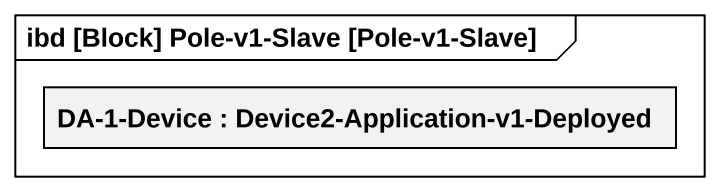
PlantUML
@startuml
mainframe ibd [Block] Pole-v1-Slave [Pole-v1-Slave]
rectangle "DA-1-Device : Device2-Application-v1-Deployed" as DA_1_Device
@enduml
